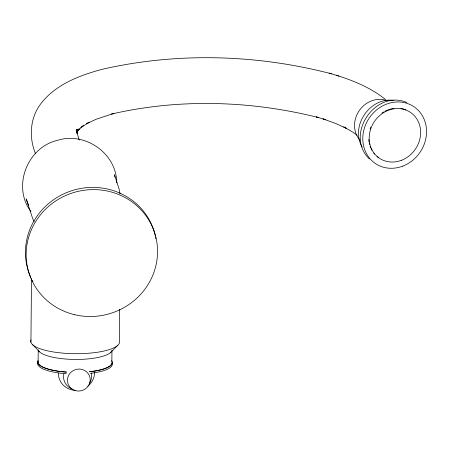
<?xml version="1.0" encoding="UTF-8"?>
<svg xmlns="http://www.w3.org/2000/svg" width="449" height="449" viewBox="0 0 449 449"><rect width="100%" height="100%" fill="white"/><g stroke="black" fill="none" stroke-linecap="round" stroke-linejoin="round"><path stroke-width="0.67" d="M30.925 342.245L31.514 278.498M38.103 362.848L38.227 349.9M111.953 350.776L111.852 361.681A37.02 10.131 0.5 0 1 89.497 371.705M119.709 309.322L119.417 340.847A44.423 12.157 0.5 0 1 74.758 353.7A44.423 12.157 0.5 0 1 31.003 339.865M110.42 352.65L117.559 345.545M393.824 100.402C370.027 96.737 349.906 126.281 362.152 147.053M331.474 73.821C256.957 54.351 177.091 52.078 101.929 69.365C79.305 75.499 55.407 84.535 40.747 103.848C29.92 118.008 28.809 137.512 35.505 153.698M336.453 75.331C353.885 80.713 371.132 87.976 385.478 99.459M329.123 73.12L338.928 76.072M406.923 102.518C375.151 89.014 344.338 134.981 369.409 159.002M357.241 135.295L353.167 132.36L343.777 126.904L346.448 128.33L335.386 123.352L322.977 118.923L325.452 119.664L316.326 116.914L318.672 117.616C251.345 100.598 179.409 98.353 111.61 114.035L113.984 113.373L96.355 119.159L86.348 123.784L89.098 122.375L80.854 127.538L83.441 125.574L77.054 131.299L79.344 128.841L76.891 131.916L78.76 129.082L76.835 132.303L78.227 129.172L76.835 132.539L77.705 129.211L76.874 132.736L77.189 129.301L76.942 132.999L76.695 129.553L77.065 133.426L76.257 130.075L79.209 140.094M32.541 344.602L39.574 351.859M30.936 211.558C11.904 186.644 27.316 147.12 57.64 140.312C85.254 131.501 116.762 153.67 116.729 182.838M28.635 205.485L26.194 198.924L32.665 218.511L34.197 221.61M120.063 193.912L119.075 188.911L114.473 174.745L114.966 177.248M30.762 277.353A65.964 63.18 -18 0 1 71.256 190.881A65.964 63.18 -18 0 1 155.405 236.101M155.685 237.454A65.964 63.18 -18 0 1 155.938 238.812M32.917 281.675A65.964 63.18 -18 0 1 32.266 280.457M360.053 140.312A24.487 21.855 -55.2 0 1 359.2 110.707A24.487 21.855 -55.2 0 1 387.139 100.739M91.444 373.495A14.132 13.537 -18 0 1 89.25 383.732M72.109 389.014A14.132 13.537 -18 0 1 63.831 373.933M66.452 372.047A37.02 10.131 0.5 0 1 38.171 360.861M111.902 350.72A37.02 10.131 0.5 0 1 75.662 359.447A37.02 10.131 0.5 0 1 38.429 350.394M378.187 157.38A27.692 24.717 -55.2 0 1 377.087 156.527M374.606 154.108A27.692 24.717 -55.2 0 1 373.714 153.025M371.912 150.325A27.692 24.717 -55.2 0 1 371.054 148.67M370.56 147.525A27.692 24.717 -55.2 0 1 370.116 146.357M369.561 144.539A27.692 24.717 -55.2 0 1 369.263 143.304M369.033 142.047A27.692 24.717 -55.2 0 1 368.747 139.482M370.071 129.043A27.692 24.717 -55.2 0 1 370.745 127.14M381.947 113.047A27.692 24.717 -55.2 0 1 383.642 111.975M384.799 111.33A27.692 24.717 -55.2 0 1 389.637 109.332M390.26 109.146A27.692 24.717 -55.2 0 1 394.031 108.383M400.901 108.484A27.692 24.717 -55.2 0 1 403.904 109.169M404.487 109.354A27.692 24.717 -55.2 0 1 405.795 109.831M111.683 360.676A37.357 10.22 0.5 0 1 89.632 371.789M66.373 372.137A37.357 10.22 0.5 0 1 37.839 360.85M112.171 363.292A37.357 10.22 0.5 0 1 90.288 373.332M66.357 373.753A37.357 10.22 0.5 0 1 37.823 362.466M94.576 372.586A18.173 17.404 -18 0 1 87.836 386.202M75.135 390.333A18.173 17.404 -18 0 1 58.376 373.158M74.281 314.609A65.964 63.18 -18 0 0 155.466 235.635A65.964 63.18 -18 0 0 45.809 208.931A65.964 63.18 -18 0 0 74.281 314.609M402.618 166.181A34.326 30.639 -55.2 0 0 417.43 109.511A34.326 30.639 -55.2 0 0 363.943 129.671A34.326 30.639 -55.2 0 0 402.618 166.181M75.05 390.523A11.444 10.961 -18 0 0 90.008 377.721A11.444 10.961 -18 0 0 71.369 371.89A11.444 10.961 -18 0 0 75.05 390.523M401.333 160.349A27.692 24.717 -55.2 0 0 413.276 114.635A27.692 24.717 -55.2 0 0 370.133 130.895A27.692 24.717 -55.2 0 0 401.333 160.349"/></g></svg>
